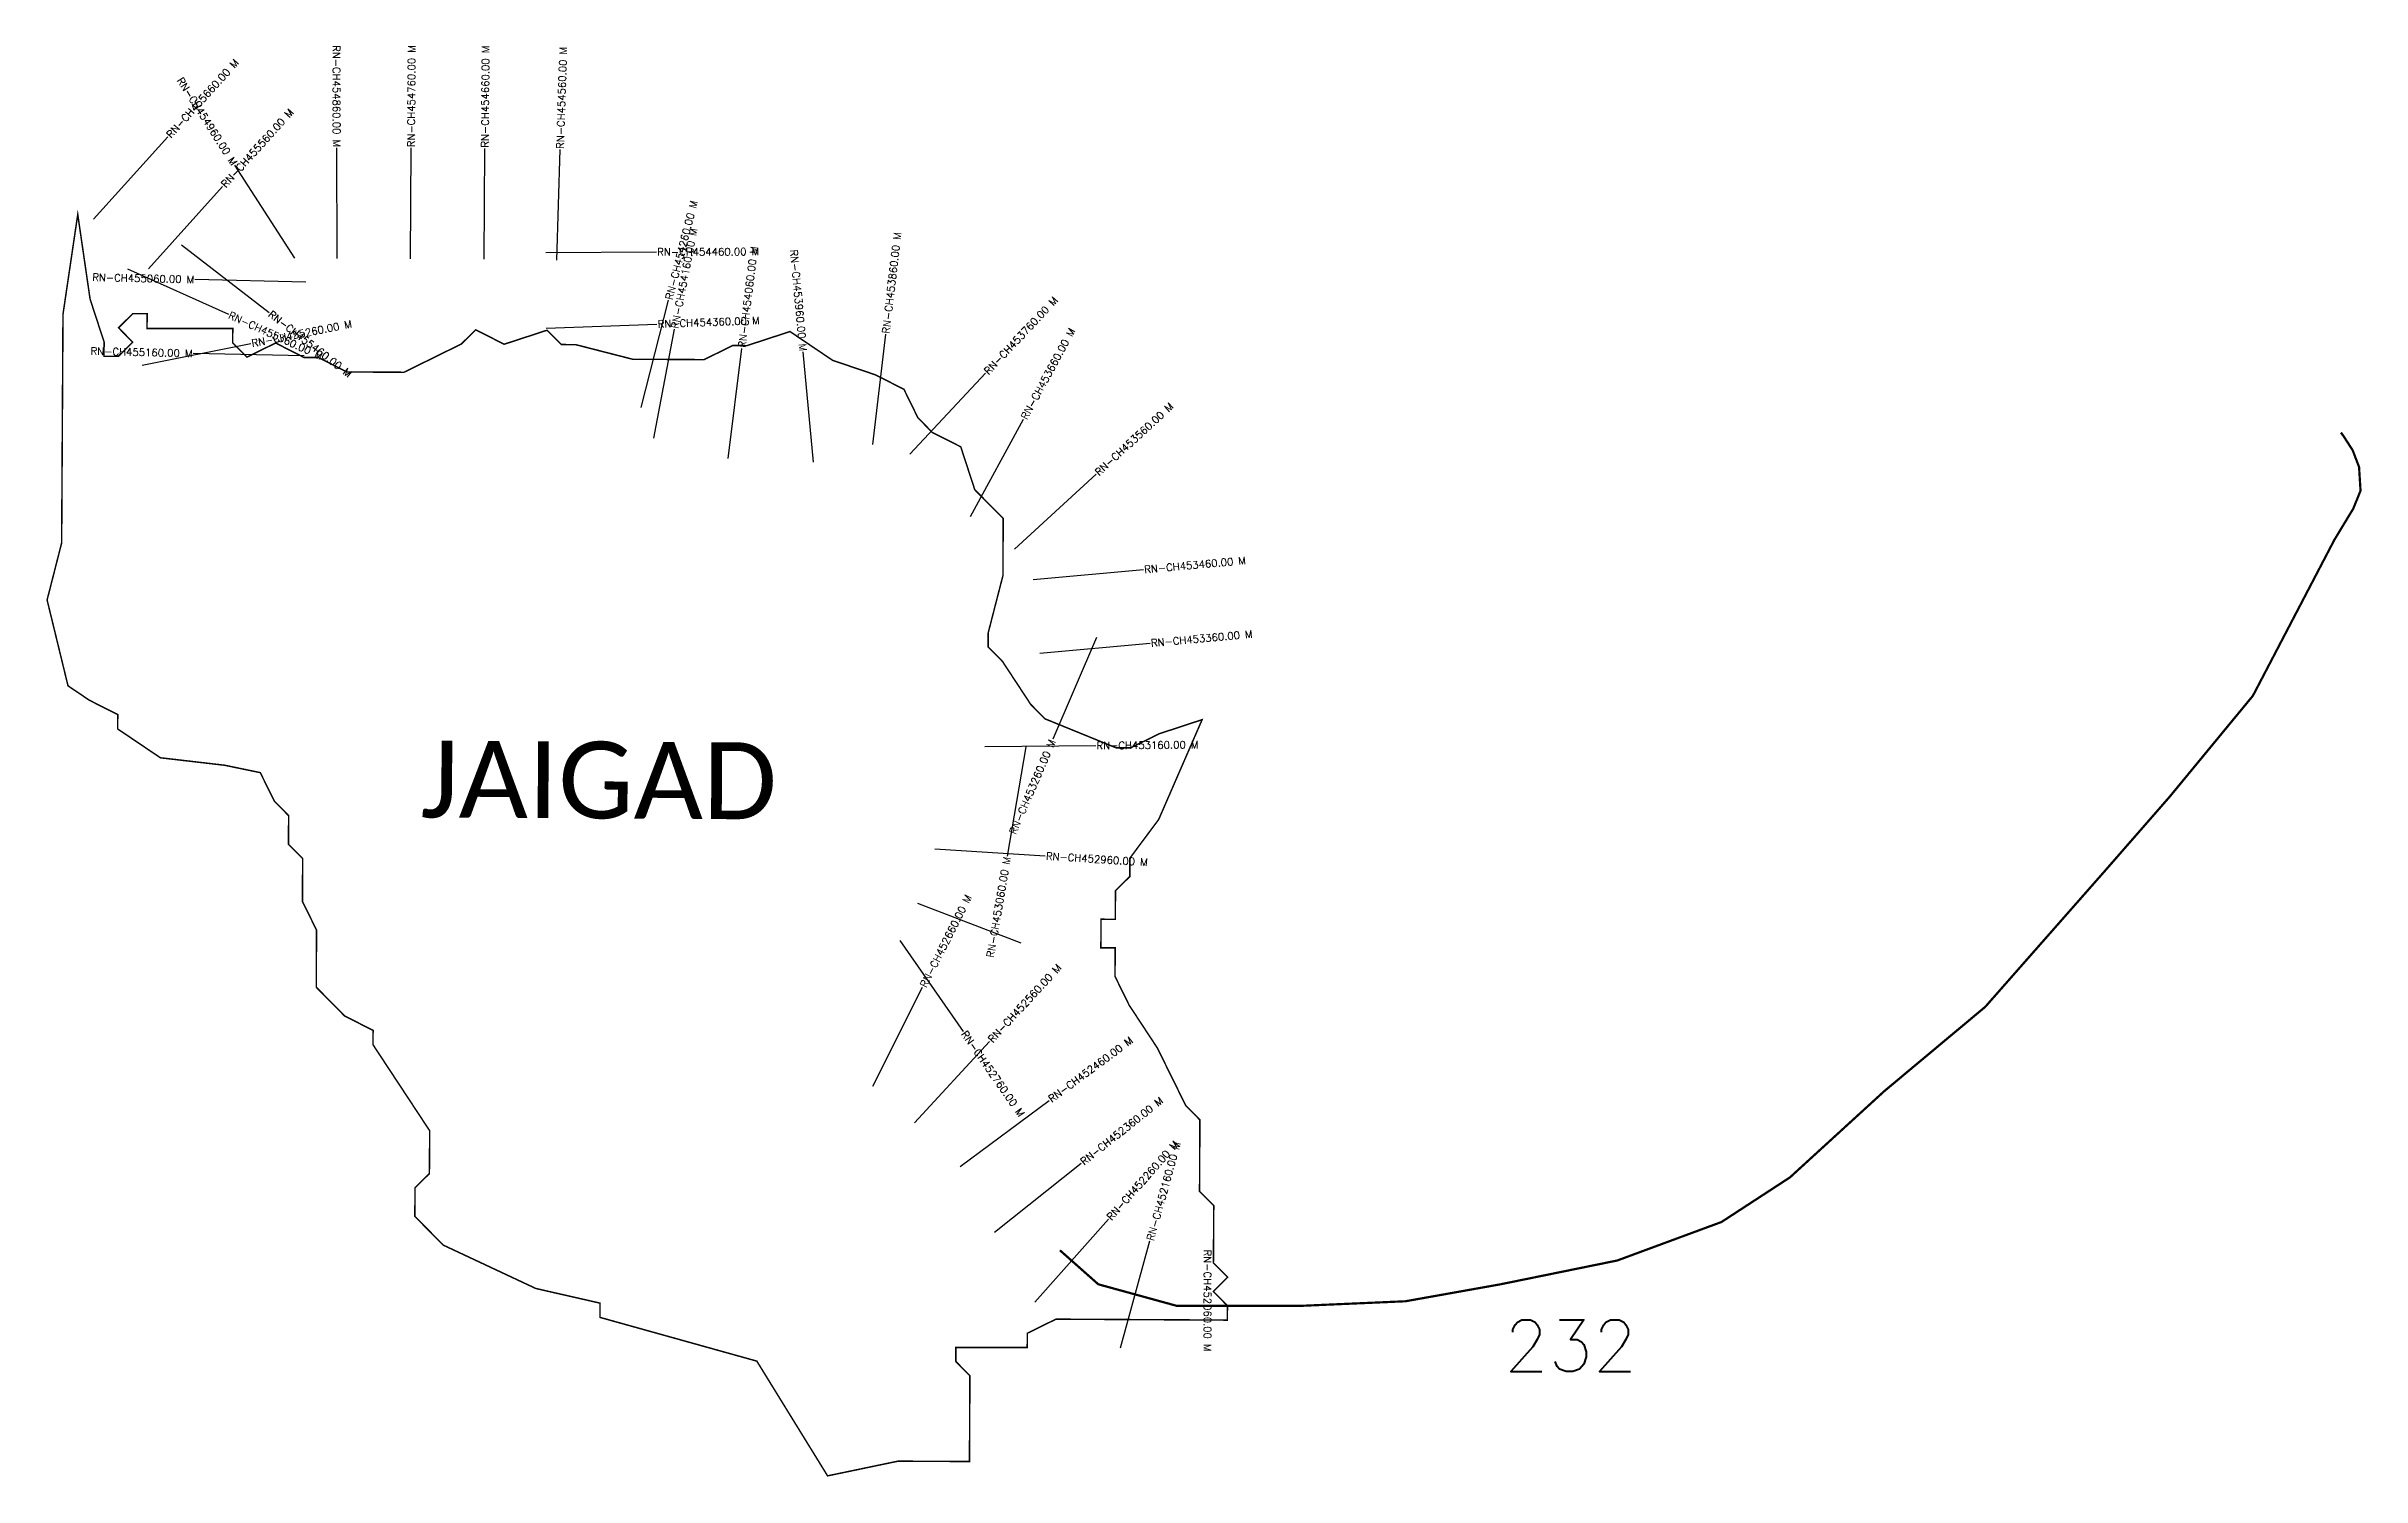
# Model space of a CAD drawing. Header units: metres. Extents: x 309820 to 312955, y 1912446 to 1914382.
import ezdxf
from ezdxf.enums import TextEntityAlignment as Align

# ---------------------------------------------------------------- set-up
doc = ezdxf.new("R2010")
doc.units = ezdxf.units.M
for name, color, linetype in [('CS', 134, 'Continuous'), ('CSMark', 6, 'Continuous'), ('NATURALLY PROTECTED', 3, 'Continuous'), ('VILLAGE NAME', 250, 'Continuous')]:
    doc.layers.add(name, color=color, linetype=linetype)
doc.styles.get("Standard").update_dxf_attribs({"font": 'simplex.shx'})

msp = doc.modelspace()

# ---------------------------------------------------------------- linework, layer by layer
at = {"color": 6, "const_width": 2, "flags": 128}
msp.add_lwpolyline([(309862.5, 1914154.6), (309879.2, 1914040), (309898.2, 1913981.9), (309898.1, 1913962.6), (309917.4, 1913962.5), (309936.9, 1913981.7), (309917.7, 1914001.2), (309937.1, 1914020.4), (309956.5, 1914020.3), (309956.3, 1914000.3), (310072.4, 1914000.3), (310072.3, 1913980.9), (310091.6, 1913961.5), (310130.4, 1913980.6), (310168.9, 1913961), (310188.3, 1913961), (310226.8, 1913941.4), (310304.2, 1913941), (310381.8, 1913979.2), (310401.3, 1913998.5), (310439.8, 1913978.9), (310497.9, 1913997.9), (310517.2, 1913978.5), (310536.5, 1913978.4), (310613.8, 1913958.6), (310710.5, 1913958.1), (310749.3, 1913977.2), (310768.7, 1913977.1), (310826.8, 1913996.1), (310884.6, 1913957.1), (310942.5, 1913937.5), (310981.1, 1913917.9), (310999.9, 1913879.6), (311019.4, 1913859.6), (311058, 1913840.1), (311077, 1913782), (311115.5, 1913743.1), (311115.1, 1913665.7), (311095.2, 1913588.4), (311095.2, 1913569.1), (311114.5, 1913549.6), (311152.8, 1913491.4), (311172.1, 1913471.9), (311268.6, 1913432.6), (311287.9, 1913432.6), (311326.7, 1913451.7), (311384.8, 1913470.8), (311326, 1913335.7), (311286.9, 1913283.2), (311286.9, 1913258.5), (311267.5, 1913239.3), (311267.3, 1913200.6), (311248, 1913200.7), (311247.7, 1913162), (311267.1, 1913161.9), (311266.9, 1913123.2), (311286, 1913084.4), (311324.3, 1913026.2), (311362.6, 1912948.6), (311381.8, 1912929.1), (311381.3, 1912832.5), (311400.6, 1912813), (311400.1, 1912735.6), (311419.4, 1912716.1), (311399.9, 1912696.9), (311419.1, 1912677.5), (311419, 1912658.1), (311186.9, 1912659.4), (311148.1, 1912640.3), (311148, 1912621), (311051.3, 1912621), (311051.3, 1912602.2), (311070.4, 1912582.7), (311069.8, 1912466.7), (310973.1, 1912467.2), (310877.7, 1912447.3), (310781.9, 1912602.6), (310569.5, 1912661.8), (310569.6, 1912681.1), (310482.7, 1912700.9), (310357.4, 1912759.6), (310318.9, 1912798.5), (310319.1, 1912837.2), (310338.6, 1912856.4), (310339, 1912914.4), (310262.2, 1913030.9), (310262.4, 1913050.2), (310223.8, 1913069.8), (310185.4, 1913108.7), (310185.8, 1913186), (310166.7, 1913224.8), (310167, 1913282.8), (310147.8, 1913302.2), (310148, 1913340.9), (310128.8, 1913360.4), (310109.6, 1913399.1), (310061.4, 1913409.1), (309974.4, 1913419.2), (309916.6, 1913458.2), (309916.7, 1913477.6), (309878.2, 1913497.1), (309849.3, 1913516.6), (309821, 1913632.8), (309840.7, 1913710), (309842.5, 1914019.4), (309862.5, 1914154.6)], dxfattribs=at)
at = {"layer": 'CS'}
for p, q in [((309883.9, 1914148.3), (309984.6, 1914259.6)), ((310213.5, 1914094.8), (310213.1, 1914244.8)), ((310312.8, 1914094.6), (310313.8, 1914244.6)), ((310412.8, 1914094), (310413.8, 1914244)), ((310511, 1914092.5), (310515.6, 1914242.4)), ((310156.4, 1914095.3), (310075.4, 1914221.5)), ((309958.1, 1914081.2), (310058.7, 1914192.5)), ((310002.9, 1914113.5), (310121.7, 1914022)), ((310496.1, 1914103.2), (310646.1, 1914103.8)), ((309929.8, 1914081.1), (310066.5, 1914019.4)), ((310171.2, 1914063), (310021.2, 1914066.5)), ((310625.3, 1913893.2), (310662.5, 1914038.5)), ((309949.9, 1913950.5), (310097, 1913979.7)), ((310496.8, 1914000.8), (310646.7, 1914006.2)), ((310642.4, 1913851.8), (310670.4, 1913999.2)), ((310939.1, 1913843.4), (310956.4, 1913992.4)), ((310168.9, 1913963.1), (310018.9, 1913966.5)), ((310743.3, 1913824.4), (310761.5, 1913973.3)), ((310858.7, 1913819.1), (310844.8, 1913968.5)), ((310988.9, 1913830.3), (311091.6, 1913939.6)), ((311071.4, 1913745.6), (311142.8, 1913877.4)), ((311130.8, 1913701.7), (311241.3, 1913803.1)), ((311156.2, 1913660.3), (311305.6, 1913673.9)), ((311165.2, 1913560.7), (311314.6, 1913574.3)), ((311241.8, 1913582.1), (311182.7, 1913444.3)), ((311090.8, 1913434.3), (311240.8, 1913435.7)), ((311145.9, 1913433.8), (311120.8, 1913285.9)), ((311022.7, 1913295.8), (311172.4, 1913286.4)), ((310999.5, 1913222.6), (311139.4, 1913168.6)), ((310975.5, 1913171.9), (311061.4, 1913048.9)), ((310939, 1912974.6), (311006.4, 1913108.6)), ((310995.4, 1912925.2), (311097.1, 1913035.4)), ((311057.4, 1912866), (311177.7, 1912955.5)), ((311103.8, 1912777.1), (311221.2, 1912870.5)), ((311158.5, 1912682.3), (311257.9, 1912794.6)), ((311274.4, 1912620.5), (311314.2, 1912765.2))]:
    msp.add_line(p, q, dxfattribs=at)
at = {"layer": 'NATURALLY PROTECTED', "const_width": 3, "flags": 128}
msp.add_lwpolyline([(312926.6, 1913859.4), (312929.5, 1913855.6), (312942.5, 1913835.5), (312951.2, 1913812.8), (312953.2, 1913780.6), (312943.3, 1913756.3), (312917.8, 1913714.2), (312807.5, 1913503.2), (312694.8, 1913366.5), (312606.5, 1913265.4), (312445.1, 1913082.1), (312308.4, 1912968), (312180.7, 1912851.3), (312088, 1912790.9), (311946.9, 1912738.8), (311788.9, 1912706.6), (311660, 1912683.6), (311520.4, 1912677.5), (311350.1, 1912677.5), (311244.2, 1912706.6), (311192.2, 1912752.7)], dxfattribs=at)

# ---------------------------------------------------------------- texts
at = {"insert": (311793.6, 1912658.6), "char_height": 70, "attachment_point": 1}
msp.add_mtext_dynamic_manual_height_columns('232', width=262.546, gutter_width=1, heights=[0], dxfattribs=at)
at = {"layer": 'CSMark'}
for s, rotation, p in [('RN-CH455660.00 M', 47.8577, (309985.2, 1914260.3)), ('RN-CH454760.00 M', 89.6466, (310313.8, 1914245.6)), ('RN-CH454660.00 M', 89.6466, (310413.8, 1914245)), ('RN-CH454560.00 M', 88.2277, (310515.6, 1914243.4)), ('RN-CH455560.00 M', 47.8577, (310059.4, 1914193.2)), ('RN-CH454260.00 M', 75.615, (310662.8, 1914039.5)), ('RN-CH454160.00 M', 79.2347, (310670.6, 1914000.2)), ('RN-CH454460.00 M', 0.2123, (310647.1, 1914103.8)), ('RN-CH454060.00 M', 83.0461, (310761.6, 1913974.3)), ('RN-CH453860.00 M', 83.3563, (310956.5, 1913993.4)), ('RN-CH453760.00 M', 46.8084, (311092.3, 1913940.3)), ('RN-CH455360.00 M', 335.6831, (310067.4, 1914019)), ('RN-CH455260.00 M', 11.2289, (310098, 1913979.9)), ('RN-CH455460.00 M', 322.4107, (310122.5, 1914021.4)), ('RN-CH454360.00 M', 2.0781, (310647.7, 1914006.2)), ('RN-CH453660.00 M', 61.5538, (311143.3, 1913878.3)), ('RN-CH453560.00 M', 42.5498, (311242, 1913803.8)), ('RN-CH453460.00 M', 5.1966, (311306.6, 1913674)), ('RN-CH453360.00 M', 5.1966, (311315.6, 1913574.4)), ('RN-CH453160.00 M', 0.5161, (311241.8, 1913435.7)), ('RN-CH452960.00 M', 356.4179, (311173.4, 1913286.3)), ('RN-CH452660.00 M', 63.3061, (311006.9, 1913109.5)), ('RN-CH452560.00 M', 47.3128, (311097.8, 1913036.1)), ('RN-CH452760.00 M', 304.9296, (311062, 1913048.1)), ('RN-CH452460.00 M', 36.653, (311178.5, 1912956.1)), ('RN-CH452360.00 M', 38.5091, (311222, 1912871.1)), ('RN-CH452260.00 M', 48.4919, (311258.6, 1912795.4)), ('RN-CH452160.00 M', 74.6175, (311314.4, 1912766.1)), ('RN-CH452060.00 M', 270, (311392.2, 1912753.5))]:
    msp.add_text(s, height=10, rotation=rotation, dxfattribs=at).set_placement(p, align=Align.MIDDLE_LEFT)
for s, rotation, p in [('RN-CH454860.00 M', 270.1602, (310213.1, 1914245.8)), ('RN-CH454960.00 M', 302.6752, (310074.9, 1914222.4)), ('RN-CH453960.00 M', 275.3116, (310844.7, 1913969.5)), ('RN-CH455060.00 M', 358.686, (310020.2, 1914066.5)), ('RN-CH455160.00 M', 358.686, (310017.9, 1913966.5)), ('RN-CH453260.00 M', 66.7957, (311182.3, 1913443.3)), ('RN-CH453060.00 M', 80.3952, (311120.7, 1913285))]:
    msp.add_text(s, height=10, rotation=rotation, dxfattribs=at).set_placement(p, align=Align.MIDDLE_RIGHT)
at = {"layer": 'VILLAGE NAME', "insert": (310327, 1913442.5), "char_height": 104.042, "attachment_point": 1, "rotation": 359.6762}
msp.add_mtext_dynamic_manual_height_columns('{\\fCalibri|b0|i0|c0|p34;JAIGAD}', width=683.842, gutter_width=520.2, heights=[0], dxfattribs=at)

doc.saveas('drawing.dxf')
